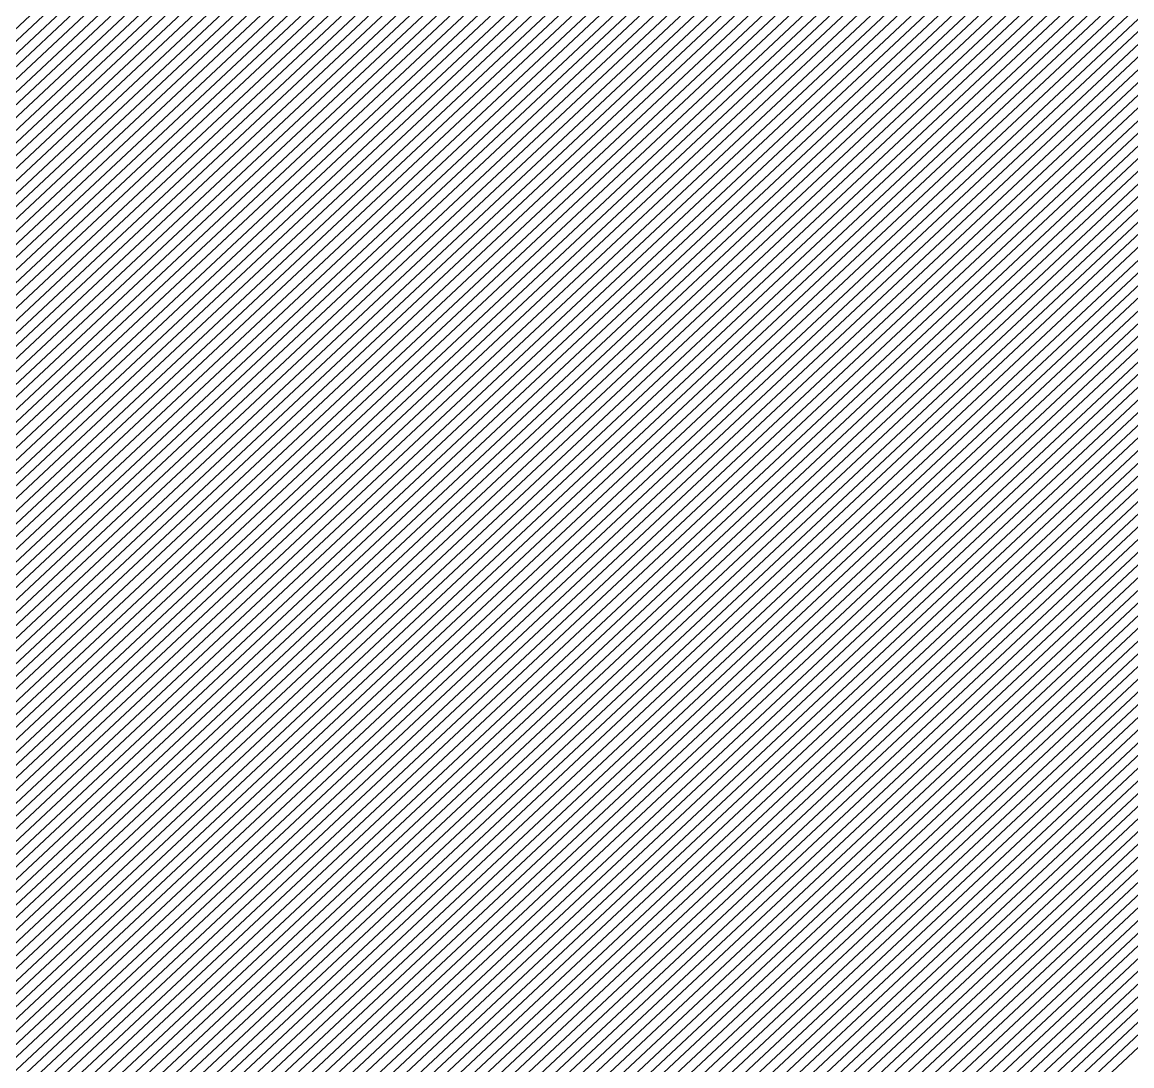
# Model space of a CAD drawing. Extents: x 7084 to 11035, y 13750 to 16729.
# Drawn here: x 7934.3 to 8017.6, y 16014.4 to 16092.7 of the extents above; entities that cross this region are included whole.
import ezdxf

# ---------------------------------------------------------------- set-up
doc = ezdxf.new("R2010")
doc.units = 0
doc.layers.add('Default', color=7, linetype='Continuous')

msp = doc.modelspace()

# ---------------------------------------------------------------- linework, layer by layer
at = {"layer": 'Default'}
for points in [[(7643.123, 15368.719), (7681.975, 15577.185), (7689.039, 15598.385), (7728.448, 15754.07), (7774.364, 16050.868), (7894.452, 16054.401), (7991.937, 16145.737), (8133.218, 16223.469), (8174.7, 16258.758), (8241.809, 16375.357), (8400.75, 16474.29), (8605.607, 16428.357)], [(8604.708, 16427.495), (8400.525, 16473.277), (8242.107, 16374.67), (8175.219, 16258.454), (8133.544, 16223.002), (7992.728, 16145.525), (7894.793, 16053.767), (7775.099, 16050.245), (7729.334, 15754.423), (7689.743, 15598.017), (7682.702, 15576.887), (7643.978, 15369.107)], [(7674.356, 14185.002), (7505.934, 14230.633), (7459.881, 14303.958), (7249.354, 14497.012), (7255.634, 14622.713), (7403.003, 14910.539), (7438.59, 14990.15), (7508.765, 15151.613), (7569.472, 15222.844), (7638.552, 15296.169), (7644.832, 15369.495), (7683.429, 15576.589), (7690.447, 15597.649), (7730.22, 15754.776), (7775.834, 16049.622), (7895.133, 16053.132), (7993.52, 16145.313), (8133.871, 16222.534), (8175.738, 16258.149), (8242.405, 16373.982), (8400.3, 16472.264), (8603.81, 16426.633)], [(7895.473, 16052.497), (7994.311, 16145.101), (8134.198, 16222.066), (8176.257, 16257.845), (8242.703, 16373.294), (8400.075, 16471.25), (8602.911, 16425.771)], [(8602.012, 16424.908), (8399.851, 16470.237), (8243.001, 16372.606), (8176.776, 16257.541), (8134.525, 16221.599), (7995.103, 16144.889), (7895.813, 16051.862), (7777.305, 16048.375), (7731.993, 15755.482), (7691.854, 15596.914), (7684.883, 15575.993), (7646.542, 15370.271)], [(8601.114, 16424.046), (8399.626, 16469.224), (8243.299, 16371.918), (8177.295, 16257.237), (8134.852, 16221.131), (7995.894, 16144.677), (7896.154, 16051.227), (7778.04, 16047.752), (7732.879, 15755.835), (7692.558, 15596.546), (7685.61, 15575.695), (7647.397, 15370.658), (7641.031, 15296.324), (7571, 15221.989), (7509.457, 15149.778), (7439.979, 14989.919), (7403.902, 14909.212), (7257.997, 14624.246), (7251.631, 14496.815), (7460.067, 14305.679), (7506.754, 14231.344), (7673.502, 14186.167)], [(7648.252, 15371.046), (7686.337, 15575.397), (7693.262, 15596.179), (7733.765, 15756.188), (7778.775, 16047.129), (7896.494, 16050.592), (7996.686, 16144.465), (8135.178, 16220.663), (8177.813, 16256.932), (8243.597, 16371.23), (8399.401, 16468.21), (8600.215, 16423.184)], [(7649.107, 15371.434), (7687.064, 15575.099), (7693.966, 15595.811), (7734.651, 15756.541), (7779.51, 16046.506), (7896.834, 16049.958), (7997.478, 16144.253), (8135.505, 16220.196), (8178.332, 16256.628), (8243.895, 16370.543), (8399.176, 16467.197), (8599.317, 16422.322)], [(8598.418, 16421.46), (8398.952, 16466.184), (8244.193, 16369.855), (8178.851, 16256.324), (8135.832, 16219.728), (7998.269, 16144.041), (7897.174, 16049.323), (7780.246, 16045.883), (7735.538, 15756.895), (7694.67, 15595.444), (7687.791, 15574.802), (7649.962, 15371.822)], [(7650.816, 15372.21), (7688.518, 15574.504), (7695.373, 15595.076), (7736.424, 15757.248), (7780.981, 16045.259), (7897.514, 16048.688), (7999.061, 16143.829), (8136.159, 16219.26), (8179.37, 16256.019), (8244.491, 16369.167), (8398.727, 16465.171), (8597.519, 16420.597)], [(8596.621, 16419.735), (8398.502, 16464.157), (8244.79, 16368.479), (8179.889, 16255.715), (8136.486, 16218.793), (7999.852, 16143.617), (7897.855, 16048.053), (7781.716, 16044.636), (7737.31, 15757.601)], [(7652.526, 15372.985), (7689.973, 15573.908), (7696.781, 15594.341), (7738.197, 15757.954), (7782.451, 16044.013), (7898.195, 16047.418), (8000.644, 16143.405), (8136.812, 16218.325), (8180.408, 16255.411), (8245.088, 16367.791), (8398.277, 16463.144), (8595.722, 16418.873)], [(7653.381, 15373.373), (7690.7, 15573.61), (7697.485, 15593.973), (7739.083, 15758.307), (7783.187, 16043.39), (7898.535, 16046.784), (8001.435, 16143.193), (8137.139, 16217.857), (8180.926, 16255.107), (8245.386, 16367.103), (8398.053, 16462.131), (8594.823, 16418.011)], [(8593.925, 16417.149), (8397.828, 16461.118), (8245.684, 16366.415), (8181.445, 16254.802), (8137.466, 16217.39), (8002.227, 16142.981), (7898.875, 16046.149)], [(8593.026, 16416.287), (8397.603, 16460.104), (8245.982, 16365.728), (8181.964, 16254.498), (8137.793, 16216.922), (8003.018, 16142.769), (7899.215, 16045.514), (7784.657, 16042.143), (7740.855, 15759.013), (7698.892, 15593.238), (7692.154, 15573.014), (7655.091, 15374.149)], [(7670.657, 14190.049), (7509.485, 14233.716), (7460.685, 14311.414), (7259.221, 14496.158), (7265.875, 14629.355), (7406.901, 14904.791), (7444.61, 14989.149), (7511.764, 15143.662), (7576.091, 15219.14), (7649.291, 15296.838), (7655.946, 15374.537), (7692.881, 15572.716), (7699.596, 15592.87), (7741.742, 15759.366), (7785.392, 16041.52), (7899.556, 16044.879), (8003.81, 16142.557), (8138.119, 16216.454), (8182.483, 16254.194), (8246.28, 16365.04), (8397.378, 16459.091), (8592.128, 16415.424)], [(8591.229, 16414.562), (8397.154, 16458.078), (8246.578, 16364.352), (8183.002, 16253.889), (8138.446, 16215.987), (8004.601, 16142.345), (7899.896, 16044.244), (7786.127, 16040.897), (7742.628, 15759.72), (7700.3, 15592.502), (7693.608, 15572.418), (7656.801, 15374.925)], [(7657.655, 15375.312), (7694.335, 15572.12), (7701.004, 15592.135), (7743.514, 15760.073), (7786.863, 16040.274), (7900.236, 16043.609), (8005.393, 16142.133), (8138.773, 16215.519), (8183.521, 16253.585), (8246.876, 16363.664), (8396.929, 16457.064), (8590.33, 16413.7)], [(8589.432, 16412.838), (8396.704, 16456.051), (8247.174, 16362.976), (8184.039, 16253.281), (8139.1, 16215.051), (8006.184, 16141.921), (7900.576, 16042.975), (7787.598, 16039.651), (7744.4, 15760.426), (7701.708, 15591.767), (7695.062, 15571.822), (7658.51, 15375.7)], [(7659.365, 15376.088), (7695.789, 15571.525), (7702.412, 15591.399), (7745.287, 15760.779), (7788.333, 16039.027), (7900.916, 16042.34), (8006.976, 16141.709), (8139.427, 16214.584), (8184.558, 16252.976), (8247.472, 16362.288), (8396.479, 16455.038), (8588.533, 16411.976)], [(7263.016, 14495.829), (7269.814, 14631.909), (7408.4, 14902.58), (7446.925, 14988.764), (7512.918, 15140.604), (7578.637, 15217.716), (7653.421, 15297.096), (7660.22, 15376.476), (7696.516, 15571.227), (7703.115, 15591.032), (7746.173, 15761.132), (7789.068, 16038.404), (7901.257, 16041.705), (8007.767, 16141.497), (8139.753, 16214.116), (8185.077, 16252.672), (8247.77, 16361.601), (8396.255, 16454.025), (8587.634, 16411.113)], [(7661.075, 15376.864), (7697.243, 15570.929), (7703.819, 15590.664), (7747.059, 15761.485), (7789.804, 16037.781), (7901.597, 16041.07), (8008.559, 16141.285), (8140.08, 16213.648), (8185.596, 16252.368), (8248.068, 16360.913), (8396.03, 16453.011), (8586.736, 16410.251)], [(7662.785, 15377.639), (7698.697, 15570.333), (7705.227, 15589.929), (7748.832, 15762.191), (7791.274, 16036.535), (7902.277, 16039.801), (8010.142, 16140.861), (8140.734, 16212.713), (8186.634, 16251.759), (8248.665, 16359.537), (8395.58, 16450.985), (8584.939, 16408.527)], [(7663.639, 15378.027), (7699.424, 15570.035), (7705.931, 15589.561), (7749.718, 15762.544), (7792.009, 16035.911), (7902.617, 16039.166), (8010.933, 16140.649), (8141.06, 16212.245), (8187.152, 16251.455), (8248.963, 16358.849), (8395.356, 16449.971), (8584.04, 16407.665)], [(7664.494, 15378.415), (7700.151, 15569.737), (7706.635, 15589.194), (7750.604, 15762.898), (7792.745, 16035.288), (7902.958, 16038.531), (8011.725, 16140.437), (8141.387, 16211.778), (8187.671, 16251.151), (8249.261, 16358.161), (8395.131, 16448.958), (8583.141, 16406.802)], [(7665.349, 15378.803), (7700.879, 15569.439), (7707.338, 15588.826), (7751.491, 15763.251), (7793.48, 16034.665), (7903.298, 16037.896), (8012.516, 16140.225), (8141.714, 16211.31), (8188.19, 16250.846), (8249.559, 16357.473), (8394.906, 16447.945), (8582.243, 16405.94)], [(8581.344, 16405.078), (8394.681, 16446.932), (8249.857, 16356.786), (8188.709, 16250.542), (8142.041, 16210.842), (8013.308, 16140.013), (7903.638, 16037.261), (7794.215, 16034.042), (7752.377, 15763.604), (7708.042, 15588.458), (7701.606, 15569.141), (7666.204, 15379.191)], [(8580.445, 16404.216), (8394.457, 16445.918), (8250.155, 16356.098), (8189.228, 16250.238), (8142.368, 16210.375), (8014.099, 16139.801), (7903.978, 16036.627), (7794.95, 16033.419), (7753.263, 15763.957), (7708.746, 15588.091), (7702.333, 15568.843), (7667.059, 15379.579)], [(8579.547, 16403.354), (8394.232, 16444.905), (8250.453, 16355.41), (8189.746, 16249.933), (8142.694, 16209.907), (8014.891, 16139.589), (7904.318, 16035.992), (7795.686, 16032.795), (7754.149, 15764.31), (7709.45, 15587.723), (7703.06, 15568.545), (7667.914, 15379.966)], [(7668.769, 15380.354), (7703.787, 15568.248), (7710.154, 15587.355), (7755.036, 15764.663), (7796.421, 16032.172), (7904.659, 16035.357), (8015.682, 16139.378), (8143.021, 16209.439), (8190.265, 16249.629), (8250.751, 16354.722), (8394.007, 16443.892), (8578.648, 16402.492)], [(7670.478, 15381.13), (7705.241, 15567.652), (7711.561, 15586.62), (7756.808, 15765.369), (7797.891, 16030.926), (7905.339, 16034.087), (8017.266, 16138.954), (8143.675, 16208.504), (8191.303, 16249.021), (8251.347, 16353.346), (8393.558, 16441.865), (8576.851, 16400.767)], [(8575.952, 16399.905), (8393.333, 16440.852), (8251.645, 16352.659), (8191.822, 16248.716), (8144.001, 16208.036), (8018.057, 16138.742), (7905.679, 16033.452), (7798.626, 16030.303), (7757.695, 15765.723), (7712.265, 15586.252), (7705.968, 15567.354), (7671.333, 15381.518)], [(7672.188, 15381.906), (7706.695, 15567.056), (7712.969, 15585.885), (7758.581, 15766.076), (7799.362, 16029.679), (7906.019, 16032.818), (8018.849, 16138.53), (8144.328, 16207.569), (8192.341, 16248.412), (8251.943, 16351.971), (8393.108, 16439.839), (8575.054, 16399.043)], [(7707.422, 15566.758), (7713.673, 15585.517), (7759.467, 15766.429), (7800.097, 16029.056), (7906.36, 16032.183), (8019.64, 16138.318), (8144.655, 16207.101), (8192.859, 16248.108), (8252.242, 16351.283), (8392.883, 16438.825), (8574.155, 16398.181)], [(8573.256, 16397.318), (8392.659, 16437.812), (8252.54, 16350.595), (8193.378, 16247.803), (8144.982, 16206.633), (8020.432, 16138.106), (7906.7, 16031.548), (7800.832, 16028.433), (7760.353, 15766.782), (7714.377, 15585.149), (7708.149, 15566.46), (7673.898, 15382.681)], [(8572.358, 16396.456), (8392.434, 16436.799), (8252.838, 16349.907), (8193.897, 16247.499), (8145.309, 16206.166), (8021.223, 16137.894), (7907.04, 16030.913), (7801.567, 16027.81), (7761.24, 15767.135), (7715.08, 15584.782), (7708.876, 15566.162), (7674.753, 15383.069)], [(8571.459, 16395.594), (8392.209, 16435.785), (8253.136, 16349.219), (8194.416, 16247.195), (8145.635, 16205.698), (8022.015, 16137.682), (7907.38, 16030.278), (7802.303, 16027.187), (7762.126, 15767.488), (7715.784, 15584.414), (7709.603, 15565.864), (7675.608, 15383.457)], [(8569.662, 16393.87), (8391.76, 16433.759), (8253.732, 16347.844), (8195.454, 16246.586), (8146.289, 16204.763), (8023.598, 16137.258), (7908.061, 16029.009), (7803.773, 16025.94), (7763.898, 15768.194), (7717.192, 15583.679), (7711.057, 15565.268)], [(8568.763, 16393.007), (8391.535, 16432.746), (8254.03, 16347.156), (8195.972, 16246.282), (8146.616, 16204.295), (8024.389, 16137.046), (7908.401, 16028.374), (7804.508, 16025.317)], [(7712.512, 15564.673), (7718.6, 15582.944), (7765.671, 15768.901), (7805.244, 16024.694), (7908.741, 16027.739), (8025.181, 16136.834), (8146.942, 16203.827), (8196.491, 16245.978), (8254.328, 16346.468), (8391.31, 16431.732), (8567.865, 16392.145)], [(7713.239, 15564.375), (7719.303, 15582.576), (7766.557, 15769.254), (7805.979, 16024.071), (7909.081, 16027.104), (8025.972, 16136.622), (8147.269, 16203.36), (8197.01, 16245.673), (8254.626, 16345.78), (8391.085, 16430.719), (8566.966, 16391.283)], [(7288.722, 14644.171), (7415.596, 14891.968), (7458.039, 14986.917), (7518.455, 15125.925), (7590.858, 15210.879), (7673.247, 15298.331), (7680.737, 15385.784), (7713.966, 15564.077), (7720.007, 15582.208), (7767.444, 15769.607), (7806.714, 16023.448), (7909.421, 16026.469), (8026.764, 16136.41), (8147.596, 16202.892), (8197.529, 16245.369), (8254.924, 16345.092), (8390.861, 16429.706), (8566.067, 16390.421)], [(7714.693, 15563.779), (7720.711, 15581.841), (7768.33, 15769.96), (7807.449, 16022.824), (7909.762, 16025.835), (8027.555, 16136.198), (8147.923, 16202.424), (8198.048, 16245.065), (8255.222, 16344.404), (8390.636, 16428.692), (8565.169, 16389.559)], [(7282.75, 14494.121), (7290.297, 14645.193), (7416.195, 14891.084), (7458.965, 14986.763), (7518.916, 15124.701), (7591.876, 15210.309), (7674.899, 15298.434), (7682.446, 15386.56), (7715.42, 15563.481), (7721.415, 15581.473), (7769.216, 15770.313), (7808.184, 16022.201), (7910.102, 16025.2), (8028.347, 16135.986), (8148.25, 16201.957), (8198.567, 16244.76), (8255.52, 16343.717), (8390.411, 16427.679), (8564.27, 16388.697)], [(8563.372, 16387.834), (8390.186, 16426.666), (8255.818, 16343.029), (8199.085, 16244.456), (8148.576, 16201.489), (8029.138, 16135.774), (7910.442, 16024.565), (7808.92, 16021.578), (7770.102, 15770.666)], [(7716.874, 15562.885), (7722.823, 15580.738), (7770.989, 15771.019), (7809.655, 16020.955), (7910.782, 16023.93), (8029.93, 16135.562), (8148.903, 16201.021), (8199.604, 16244.152), (8256.117, 16342.341), (8389.962, 16425.653), (8562.473, 16386.972)], [(8561.574, 16386.11), (8389.737, 16424.639), (8256.415, 16341.653), (8200.123, 16243.848), (8149.23, 16200.554), (8030.721, 16135.35), (7911.122, 16023.295), (7810.39, 16020.332), (7771.875, 15771.372), (7723.526, 15580.37), (7717.601, 15562.587)], [(7718.328, 15562.289), (7724.23, 15580.002), (7772.761, 15771.726), (7811.125, 16019.708), (7911.463, 16022.661), (8031.513, 16135.138), (8149.557, 16200.086), (8200.642, 16243.543), (8256.713, 16340.965), (8389.512, 16423.626), (8560.676, 16385.248)], [(8559.777, 16384.386), (8389.287, 16422.613), (8257.011, 16340.277), (8201.161, 16243.239), (8149.884, 16199.618), (8032.304, 16134.926), (7911.803, 16022.026), (7811.861, 16019.085), (7773.647, 15772.079), (7724.934, 15579.635), (7719.055, 15561.991), (7686.721, 15388.499), (7679.029, 15298.692), (7594.422, 15208.884)], [(8558.878, 16383.523), (8389.063, 16421.599), (8257.309, 16339.589), (8201.68, 16242.935), (8150.21, 16199.151), (8033.096, 16134.714), (7912.143, 16021.391), (7812.596, 16018.462), (7774.534, 15772.432), (7725.638, 15579.267), (7719.782, 15561.694), (7687.576, 15388.887), (7679.855, 15298.743), (7594.931, 15208.599), (7520.3, 15121.032), (7461.743, 14986.301), (7417.994, 14888.431), (7295.024, 14648.258), (7287.304, 14493.726), (7462.975, 14332.635)], [(7680.681, 15298.795), (7688.431, 15389.274), (7720.509, 15561.396), (7726.342, 15578.899), (7775.42, 15772.785), (7813.331, 16017.839), (7912.483, 16020.756), (8033.887, 16134.502), (8150.537, 16198.683), (8202.198, 16242.63), (8257.607, 16338.902), (8388.838, 16420.586), (8557.98, 16382.661)], [(8556.183, 16380.937), (8388.388, 16418.56), (8258.203, 16337.526), (8203.236, 16242.022), (8151.191, 16197.748), (8035.47, 16134.078), (7913.164, 16019.486), (7814.802, 16016.592), (7777.192, 15773.491), (7727.749, 15578.164), (7721.963, 15560.8), (7690.14, 15390.05), (7682.333, 15298.897), (7596.458, 15207.745), (7520.993, 15119.197), (7463.133, 14986.07), (7418.894, 14887.104), (7297.388, 14649.791), (7289.581, 14493.529), (7463.161, 14334.356), (7520.411, 14243.203), (7659.275, 14205.58), (7932.514, 14408.72)], [(7722.69, 15560.502), (7728.453, 15577.796), (7778.079, 15773.844), (7815.537, 16015.969), (7913.504, 16018.852), (8036.262, 16133.866), (8151.517, 16197.28), (8203.755, 16241.718), (8258.501, 16336.838), (8388.164, 16417.546), (8555.284, 16380.075)], [(8554.385, 16379.212), (8387.939, 16416.533), (8258.799, 16336.15), (8204.274, 16241.413), (8151.844, 16196.812), (8037.054, 16133.654), (7913.844, 16018.217), (7816.272, 16015.346), (7778.965, 15774.197), (7729.157, 15577.429), (7723.417, 15560.204)], [(7724.145, 15559.906), (7729.861, 15577.061), (7779.851, 15774.55), (7817.007, 16014.723), (7914.184, 16017.582), (8037.845, 16133.442), (8152.171, 16196.345), (8204.793, 16241.109), (8259.097, 16335.462), (8387.714, 16415.52), (8553.487, 16378.35)], [(7420.093, 14885.335), (7464.985, 14985.762), (7521.915, 15116.75), (7598.495, 15206.605), (7685.638, 15299.103), (7693.56, 15391.601), (7724.872, 15559.608), (7730.565, 15576.694), (7780.738, 15774.904), (7817.742, 16014.1), (7914.525, 16016.947), (8038.637, 16133.23), (8152.498, 16195.877), (8205.311, 16240.805), (8259.395, 16334.775), (8387.489, 16414.507), (8552.588, 16377.488)], [(7725.599, 15559.31), (7731.268, 15576.326), (7781.624, 15775.257), (7818.478, 16013.476), (7914.865, 16016.312), (8039.428, 16133.018), (8152.825, 16195.409), (8205.83, 16240.5), (8259.694, 16334.087), (8387.265, 16413.493), (8551.689, 16376.626)], [(7726.326, 15559.012), (7731.972, 15575.958), (7782.51, 15775.61), (7819.213, 16012.853), (7915.205, 16015.678), (8040.22, 16132.806), (8153.151, 16194.942), (8206.349, 16240.196), (8259.992, 16333.399), (8387.04, 16412.48), (8550.791, 16375.764)], [(8549.892, 16374.902), (8386.815, 16411.467), (8260.29, 16332.711), (8206.868, 16239.892), (8153.478, 16194.474), (8041.011, 16132.595), (7915.545, 16015.043), (7819.948, 16012.23), (7783.396, 15775.963), (7732.676, 15575.591), (7727.053, 15558.714)], [(7727.78, 15558.417), (7733.38, 15575.223), (7784.283, 15776.316), (7820.683, 16011.607), (7915.885, 16014.408), (8041.803, 16132.383), (8153.805, 16194.006), (8207.387, 16239.587), (8260.588, 16332.023), (8386.59, 16410.453), (8548.994, 16374.039)], [(7728.507, 15558.119), (7734.084, 15574.855), (7785.169, 15776.669), (7821.419, 16010.984), (7916.226, 16013.773), (8042.594, 16132.171), (8154.132, 16193.539), (8207.906, 16239.283), (8260.886, 16331.335), (8386.366, 16409.44), (8548.095, 16373.177)], [(7729.234, 15557.821), (7734.788, 15574.488), (7786.055, 15777.022), (7822.154, 16010.36), (7916.566, 16013.138), (8043.386, 16131.959), (8154.458, 16193.071), (8208.424, 16238.979), (8261.184, 16330.647), (8386.141, 16408.427), (8547.196, 16372.315)], [(7729.961, 15557.523), (7735.491, 15574.12), (7786.941, 15777.375), (7822.889, 16009.737), (7916.906, 16012.503), (8044.177, 16131.747), (8154.785, 16192.603), (8208.943, 16238.675), (8261.482, 16329.96), (8385.916, 16407.414), (8546.298, 16371.453)], [(8545.399, 16370.591), (8385.691, 16406.4), (8261.78, 16329.272), (8209.462, 16238.37), (8155.112, 16192.136), (8044.969, 16131.535), (7917.246, 16011.869), (7823.624, 16009.114), (7787.828, 15777.728), (7736.195, 15573.752), (7730.688, 15557.225)], [(8544.5, 16369.728), (8385.467, 16405.387), (8262.078, 16328.584), (8209.981, 16238.066), (8155.439, 16191.668), (8045.76, 16131.323), (7917.586, 16011.234)], [(7300.207, 14492.609), (7308.417, 14656.943), (7423.092, 14880.914), (7469.616, 14984.992), (7524.222, 15110.634), (7603.587, 15203.757), (7693.898, 15299.618), (7702.108, 15395.48), (7732.142, 15556.629), (7737.603, 15573.017), (7789.6, 15778.435), (7825.095, 16007.868), (7917.927, 16010.599), (8046.552, 16131.111), (8155.766, 16191.2), (8210.5, 16237.762), (8262.376, 16327.896), (8385.242, 16404.374), (8543.602, 16368.866)], [(7423.391, 14880.472), (7470.079, 14984.915), (7524.453, 15110.022), (7604.096, 15203.472), (7694.724, 15299.67), (7702.963, 15395.868), (7732.869, 15556.331), (7738.307, 15572.649), (7790.487, 15778.788), (7825.83, 16007.245), (7918.267, 16009.964), (8047.343, 16130.899), (8156.092, 16190.733), (8211.019, 16237.457), (8262.674, 16327.208), (8385.017, 16403.36), (8542.703, 16368.004)], [(8541.805, 16367.142), (8384.792, 16402.347), (8262.972, 16326.52), (8211.537, 16237.153), (8156.419, 16190.265), (8048.135, 16130.687), (7918.607, 16009.329), (7826.565, 16006.621), (7791.373, 15779.141), (7739.011, 15572.282), (7733.596, 15556.033), (7703.818, 15396.255), (7695.55, 15299.721), (7604.605, 15203.187)], [(7471.005, 14984.761), (7524.915, 15108.799), (7605.114, 15202.902), (7696.376, 15299.773), (7704.673, 15396.643), (7734.323, 15555.735), (7739.714, 15571.914), (7792.259, 15779.494), (7827.301, 16005.998), (7918.947, 16008.695), (8048.926, 16130.475), (8156.746, 16189.797), (8212.056, 16236.849), (8263.27, 16325.833), (8384.568, 16401.334), (8540.906, 16366.28)], [(8540.007, 16365.417), (8384.343, 16400.321), (8263.569, 16325.145), (8212.575, 16236.544), (8157.073, 16189.33), (8049.718, 16130.263), (7919.287, 16008.06), (7828.036, 16005.375), (7793.145, 15779.847), (7740.418, 15571.546), (7735.05, 15555.437)], [(8539.109, 16364.555), (8384.118, 16399.307), (8263.867, 16324.457), (8213.094, 16236.24), (8157.399, 16188.862), (8050.509, 16130.051), (7919.628, 16007.425), (7828.771, 16004.752), (7794.032, 15780.2), (7741.122, 15571.179), (7735.778, 15555.139)], [(7424.891, 14878.261), (7472.394, 14984.53), (7525.607, 15106.964), (7606.642, 15202.047), (7698.855, 15299.927), (7707.238, 15397.807), (7736.505, 15554.842), (7741.826, 15570.811), (7794.918, 15780.553), (7829.506, 16004.129), (7919.968, 16006.79), (8051.301, 16129.839), (8157.726, 16188.394), (8213.613, 16235.936), (8264.165, 16323.769), (8383.893, 16398.294), (8538.21, 16363.693)], [(7737.232, 15554.544), (7742.53, 15570.444), (7795.804, 15780.907), (7830.241, 16003.505), (7920.308, 16006.155), (8052.092, 16129.627), (8158.053, 16187.927), (8214.132, 16235.632), (8264.463, 16323.081), (8383.669, 16397.281), (8537.311, 16362.831)], [(8535.514, 16361.107), (8383.219, 16395.254), (8265.059, 16321.705), (8215.169, 16235.023), (8158.707, 16186.991), (8053.675, 16129.203), (7920.988, 16004.886), (7831.712, 16002.259), (7797.577, 15781.613), (7743.937, 15569.708), (7738.686, 15553.948), (7709.802, 15398.97), (7701.333, 15300.081), (7608.17, 15201.193), (7526.299, 15105.129), (7473.783, 14984.299), (7425.79, 14876.934), (7315.507, 14661.541), (7307.038, 14492.018), (7464.585, 14347.547), (7526.694, 14248.658), (7652.731, 14214.511), (7949.159, 14434.891)], [(8534.616, 16360.244), (8382.994, 16394.241), (8265.357, 16321.018), (8215.688, 16234.719), (8159.033, 16186.524), (8054.467, 16128.991), (7921.329, 16004.251), (7832.447, 16001.636), (7798.463, 15781.966), (7744.641, 15569.341), (7739.413, 15553.65), (7710.657, 15399.358), (7702.159, 15300.133), (7608.679, 15200.908), (7526.53, 15104.518), (7474.246, 14984.222), (7426.09, 14876.492), (7316.295, 14662.052), (7307.797, 14491.952), (7464.647, 14348.121)], [(7740.14, 15553.352), (7745.345, 15568.973), (7799.349, 15782.319), (7833.182, 16001.013), (7921.669, 16003.616), (8055.258, 16128.779), (8159.36, 16186.056), (8216.207, 16234.414), (8265.655, 16320.33), (8382.769, 16393.228), (8533.717, 16359.382)], [(7740.867, 15553.054), (7746.049, 15568.605), (7800.236, 15782.672), (7833.918, 16000.389), (7922.009, 16002.981), (8056.05, 16128.567), (8159.687, 16185.588), (8216.726, 16234.11), (8265.953, 16319.642), (8382.545, 16392.214), (8532.818, 16358.52)], [(8531.92, 16357.658), (8382.32, 16391.201), (8266.251, 16318.954), (8217.244, 16233.806), (8160.014, 16185.121), (8056.842, 16128.355), (7922.349, 16002.346), (7834.653, 15999.766), (7801.122, 15783.025), (7746.753, 15568.238), (7741.594, 15552.756)], [(7742.321, 15552.458), (7747.456, 15567.87), (7802.008, 15783.378), (7835.388, 15999.143), (7922.689, 16001.712), (8057.633, 16128.143), (8160.34, 16184.653), (8217.763, 16233.502), (8266.549, 16318.266), (8382.095, 16390.188), (8531.021, 16356.796)], [(7743.048, 15552.16), (7748.16, 15567.502), (7802.894, 15783.731), (7836.123, 15998.52), (7923.03, 16001.077), (8058.425, 16127.931), (8160.667, 16184.185), (8218.282, 16233.197), (8266.847, 16317.578), (8381.87, 16389.174), (8530.122, 16355.933)], [(8529.224, 16355.071), (8381.646, 16388.161), (8267.145, 16316.891), (8218.801, 16232.893), (8160.994, 16183.718), (8059.216, 16127.719), (7923.37, 16000.442)], [(8528.325, 16354.209), (8381.421, 16387.148), (8267.444, 16316.203), (8219.32, 16232.589), (8161.321, 16183.25), (8060.008, 16127.507), (7923.71, 15999.807)], [(8527.427, 16353.347), (8381.196, 16386.135), (8267.742, 16315.515), (8219.839, 16232.284), (8161.648, 16182.782), (8060.799, 16127.295), (7924.05, 15999.172), (7838.329, 15996.65), (7805.553, 15784.791), (7750.272, 15566.399), (7745.229, 15551.267)], [(7745.956, 15550.969), (7750.976, 15566.032), (7806.439, 15785.144), (7839.064, 15996.027), (7924.39, 15998.538), (8061.591, 16127.083), (8161.974, 16182.315), (8220.357, 16231.98), (8268.04, 16314.827), (8380.971, 16385.121), (8526.528, 16352.485)], [(8525.629, 16351.622), (8380.747, 16384.108), (8268.338, 16314.139), (8220.876, 16231.676), (8162.301, 16181.847), (8062.382, 16126.871), (7924.731, 15997.903), (7839.799, 15995.404), (7807.326, 15785.497), (7751.679, 15565.664)], [(7752.383, 15565.297), (7808.212, 15785.85), (7840.535, 15994.781), (7925.071, 15997.268), (8063.174, 16126.659), (8162.628, 16181.379), (8221.395, 16231.371), (8268.636, 16313.451), (8380.522, 16383.095), (8524.731, 16350.76)], [(8523.832, 16349.898), (8380.297, 16382.081), (8268.934, 16312.763), (8221.914, 16231.067), (8162.955, 16180.912), (8063.965, 16126.447), (7925.411, 15996.633)], [(7753.791, 15564.561), (7809.985, 15786.556), (7842.005, 15993.534), (7925.751, 15995.998), (8064.757, 16126.235), (8163.282, 16180.444), (8222.433, 16230.763), (8269.232, 16312.076), (8380.072, 16381.068), (8522.933, 16349.036)], [(8522.035, 16348.174), (8379.848, 16380.055), (8269.53, 16311.388), (8222.952, 16230.459), (8163.608, 16179.976), (8065.548, 16126.024), (7926.091, 15995.363), (7842.74, 15992.911), (7810.871, 15786.91), (7754.495, 15564.194)], [(8521.136, 16347.312), (8379.623, 16379.042), (8269.828, 16310.7), (8223.47, 16230.154), (8163.935, 16179.509), (8066.34, 16125.812), (7926.432, 15994.729), (7843.476, 15992.288)], [(7755.902, 15563.458), (7812.643, 15787.616), (7844.211, 15991.665), (7926.772, 15994.094), (8067.131, 16125.6), (8164.262, 16179.041), (8223.989, 16229.85), (8270.126, 16310.012), (8379.398, 16378.028), (8520.238, 16346.449)], [(8519.339, 16345.587), (8379.173, 16377.015), (8270.424, 16309.324), (8224.508, 16229.546), (8164.589, 16178.573), (8067.923, 16125.388), (7927.112, 15993.459), (7844.946, 15991.041)], [(8241.511, 16376.045), (8174.182, 16259.062), (8132.891, 16223.937), (7991.145, 16145.949), (7894.112, 16055.036), (7773.629, 16051.491), (7727.561, 15753.717), (7688.335, 15598.752), (7681.248, 15577.483), (7642.268, 15368.331)], [(8518.44, 16344.725), (8378.949, 16376.002), (8270.722, 16308.636), (8225.027, 16229.241), (8164.915, 16178.106), (8068.714, 16125.176), (7927.452, 15992.824), (7845.681, 15990.418), (7814.416, 15788.322), (7757.31, 15562.723), (7752.5, 15548.288)], [(7483.508, 14982.683), (7531.144, 15092.285), (7618.862, 15195.21), (7718.68, 15301.162), (7727.754, 15407.115), (7753.954, 15547.692), (7758.718, 15561.988), (7816.188, 15789.028), (7847.152, 15989.172), (7928.133, 15991.555), (8070.297, 16124.752), (8165.569, 16177.17), (8226.065, 16228.633), (8271.319, 16307.261), (8378.499, 16373.975), (8516.643, 16343.001)], [(7759.421, 15561.62), (7817.075, 15789.381), (7847.887, 15988.549), (7928.473, 15990.92), (8071.089, 16124.54), (8165.896, 16176.703), (8226.583, 16228.328), (8271.617, 16306.573), (8378.274, 16372.962), (8515.744, 16342.138)], [(7760.125, 15561.252), (7817.961, 15789.734), (7848.622, 15987.926), (7928.813, 15990.285), (8071.88, 16124.328), (8166.223, 16176.235), (8227.102, 16228.024), (8271.915, 16305.885), (8378.05, 16371.949), (8514.846, 16341.276)], [(7760.829, 15560.885), (7818.847, 15790.088), (7849.357, 15987.302), (7929.153, 15989.65), (8072.672, 16124.116), (8166.549, 16175.767), (8227.621, 16227.72), (8272.213, 16305.197), (8377.825, 16370.935), (8513.947, 16340.414)], [(7466.132, 14361.886), (7326.013, 14490.375), (7335.203, 14674.314), (7433.286, 14865.88), (7485.36, 14982.375), (7532.066, 15089.839), (7620.899, 15194.071), (7721.984, 15301.368), (7731.174, 15408.666), (7756.862, 15546.5), (7761.533, 15560.517), (7819.734, 15790.441), (7850.093, 15986.679), (7929.493, 15989.015), (8073.463, 16123.904), (8166.876, 16175.3), (8228.14, 16227.416), (8272.511, 16304.509), (8377.6, 16369.922), (8513.049, 16339.552)], [(8512.15, 16338.69), (8377.375, 16368.909), (8272.809, 16303.821), (8228.659, 16227.111), (8167.203, 16174.832), (8074.255, 16123.692), (7929.834, 15988.38), (7850.828, 15986.056), (7820.62, 15790.794), (7762.237, 15560.149)], [(8511.251, 16337.827), (8377.151, 16367.895), (8273.107, 16303.134), (8229.178, 16226.807), (8167.53, 16174.364), (8075.046, 16123.48), (7930.174, 15987.746), (7851.563, 15985.433), (7821.506, 15791.147), (7762.941, 15559.782)], [(7486.749, 14982.144), (7532.759, 15088.004), (7622.427, 15193.216), (7724.462, 15301.523), (7733.738, 15409.829), (7759.044, 15545.606), (7763.644, 15559.414), (7822.392, 15791.5), (7852.298, 15984.81), (7930.514, 15987.111), (8075.838, 16123.268), (8167.856, 16173.897), (8229.696, 16226.503), (8273.405, 16302.446), (8376.926, 16366.882), (8510.353, 16336.965)], [(8509.454, 16336.103), (8376.701, 16365.869), (8273.703, 16301.758), (8230.215, 16226.198), (8168.183, 16173.429), (8076.63, 16123.056), (7930.854, 15986.476), (7853.034, 15984.186), (7823.279, 15791.853), (7764.348, 15559.047), (7759.771, 15545.308), (7734.593, 15410.217), (7725.288, 15301.574), (7622.936, 15192.931)], [(7760.498, 15545.011), (7765.052, 15558.679), (7824.165, 15792.206), (7853.769, 15983.563), (7931.194, 15985.841), (8077.421, 16122.844), (8168.51, 16172.961), (8230.734, 16225.894), (8274.001, 16301.07), (8376.476, 16364.856), (8508.555, 16335.241)], [(7488.139, 14981.913), (7533.451, 15086.169), (7623.954, 15192.361), (7726.941, 15301.677), (7736.303, 15410.993), (7761.225, 15544.713), (7765.756, 15558.311), (7825.051, 15792.559), (7854.504, 15982.94), (7931.535, 15985.206), (8078.213, 16122.632), (8168.837, 16172.494), (8231.253, 16225.59), (8274.299, 16300.382), (8376.252, 16363.842), (8507.657, 16334.379)], [(8506.758, 16333.517), (8376.027, 16362.829), (8274.597, 16299.694), (8231.772, 16225.286), (8169.164, 16172.026), (8079.004, 16122.42), (7931.875, 15984.572), (7855.239, 15982.317), (7825.937, 15792.913), (7766.46, 15557.944)], [(8505.859, 16332.654), (8375.802, 16361.816), (8274.896, 16299.007), (8232.291, 16224.981), (8169.49, 16171.558), (8079.796, 16122.208), (7932.215, 15983.937), (7855.975, 15981.694), (7826.824, 15793.266), (7767.164, 15557.576)], [(8504.961, 16331.792), (8375.577, 16360.803), (8275.194, 16298.319), (8232.809, 16224.677), (8169.817, 16171.091), (8080.587, 16121.996), (7932.555, 15983.302), (7856.71, 15981.07), (7827.71, 15793.619), (7767.867, 15557.208)], [(8504.062, 16330.93), (8375.353, 16359.789), (8275.492, 16297.631), (8233.328, 16224.373), (8170.144, 16170.623), (8081.379, 16121.784), (7932.896, 15982.667), (7857.445, 15980.447), (7828.596, 15793.972), (7768.571, 15556.841)], [(8503.164, 16330.068), (8375.128, 16358.776), (8275.79, 16296.943), (8233.847, 16224.068), (8170.471, 16170.155), (8082.17, 16121.572), (7933.236, 15982.032), (7858.18, 15979.824), (7829.483, 15794.325), (7769.275, 15556.473)], [(8501.366, 16328.343), (8374.678, 16356.749), (8276.386, 16295.567), (8234.885, 16223.46), (8171.124, 16169.22), (8083.753, 16121.148), (7933.916, 15980.763), (7859.651, 15978.578), (7831.255, 15795.031), (7770.683, 15555.738)], [(7771.387, 15555.37), (7832.141, 15795.384), (7860.386, 15977.954), (7934.256, 15980.128), (8084.545, 16120.936), (8171.451, 16168.752), (8235.404, 16223.155), (8276.684, 16294.879), (8374.454, 16355.736), (8500.468, 16327.481)], [(7772.09, 15555.002), (7833.028, 15795.737), (7861.121, 15977.331), (7934.597, 15979.493), (8085.336, 16120.724), (8171.778, 16168.285), (8235.922, 16222.851), (8276.982, 16294.192), (8374.229, 16354.723), (8499.569, 16326.619)], [(8498.67, 16325.757), (8374.004, 16353.71), (8277.28, 16293.504), (8236.441, 16222.547), (8172.105, 16167.817), (8086.128, 16120.512), (7934.937, 15978.858), (7861.856, 15976.708), (7833.914, 15796.091), (7772.794, 15554.635)], [(8497.772, 16324.895), (8373.779, 16352.696), (8277.578, 16292.816), (8236.96, 16222.243), (8172.431, 16167.349), (8086.919, 16120.3), (7935.277, 15978.223), (7862.592, 15976.085), (7834.8, 15796.444), (7773.498, 15554.267)], [(7935.617, 15977.589), (8087.711, 16120.088), (8172.758, 16166.882), (8237.479, 16221.938), (8277.876, 16292.128), (8373.555, 16351.683), (8496.873, 16324.032)], [(7774.906, 15553.532), (7836.573, 15797.15), (7864.062, 15974.838), (7935.957, 15976.954), (8088.502, 16119.876), (8173.085, 16166.414), (8237.998, 16221.634), (8278.174, 16291.44), (8373.33, 16350.67), (8495.975, 16323.17)], [(8495.076, 16322.308), (8373.105, 16349.656), (8278.472, 16290.752), (8238.517, 16221.33), (8173.412, 16165.946), (8089.294, 16119.664), (7936.298, 15976.319), (7864.797, 15974.215), (7837.459, 15797.503), (7775.609, 15553.164), (7771.404, 15540.542), (7748.271, 15416.423), (7738.505, 15302.398), (7631.083, 15188.373), (7536.681, 15077.606), (7494.622, 14980.835), (7439.283, 14857.037), (7350.959, 14684.532), (7341.193, 14489.061), (7467.37, 14373.356), (7538.985, 14259.332), (7639.927, 14231.983), (7981.727, 14486.096)], [(7776.313, 15552.797), (7838.345, 15797.856), (7865.533, 15973.592), (7936.638, 15975.684), (8090.085, 16119.452), (8173.738, 16165.479), (8239.035, 16221.025), (8278.771, 16290.065), (8372.88, 16348.643), (8494.177, 16321.446)], [(8493.279, 16320.584), (8372.656, 16347.63), (8279.069, 16289.377), (8239.554, 16220.721), (8174.065, 16165.011), (8090.877, 16119.241), (7936.978, 15975.049), (7866.268, 15972.969)], [(7777.721, 15552.061), (7840.118, 15798.562), (7867.003, 15972.346), (7937.318, 15974.415), (8091.668, 16119.029), (8174.392, 16164.543), (8240.073, 16220.417), (8279.367, 16288.689), (8372.431, 16346.617), (8492.38, 16319.722)], [(7496.474, 14980.527), (7537.603, 15075.159), (7633.119, 15187.233), (7741.81, 15302.604), (7751.691, 15417.974), (7774.312, 15539.35), (7778.425, 15551.694), (7841.004, 15798.916), (7867.738, 15971.722), (7937.658, 15973.78), (8092.46, 16118.817), (8174.719, 16164.076), (8240.592, 16220.113), (8279.665, 16288.001), (8372.206, 16345.603), (8491.481, 16318.859)], [(8490.583, 16317.997), (8371.981, 16344.59), (8279.963, 16287.313), (8241.111, 16219.808), (8175.046, 16163.608), (8093.251, 16118.605), (7937.999, 15973.145), (7868.474, 15971.099), (7841.89, 15799.269), (7779.129, 15551.326), (7775.039, 15539.052), (7752.545, 15418.362), (7742.636, 15302.655)], [(7779.832, 15550.958), (7842.777, 15799.622), (7869.209, 15970.476), (7938.339, 15972.51), (8094.043, 16118.393), (8175.372, 16163.14), (8241.63, 16219.504), (8280.261, 16286.625), (8371.757, 16343.577), (8489.684, 16317.135)], [(8488.786, 16316.273), (8371.532, 16342.563), (8280.559, 16285.937), (8242.148, 16219.2), (8175.699, 16162.673), (8094.834, 16118.181), (7938.679, 15971.875), (7869.944, 15969.853), (7843.663, 15799.975)], [(8487.887, 16315.411), (8371.307, 16341.55), (8280.857, 16285.25), (8242.667, 16218.895), (8176.026, 16162.205), (8095.626, 16117.969), (7939.019, 15971.24)], [(8486.988, 16314.548), (8371.082, 16340.537), (8281.155, 16284.562), (8243.186, 16218.591), (8176.353, 16161.737), (8096.418, 16117.757), (7939.359, 15970.606), (7871.414, 15968.607), (7845.435, 15800.681), (7781.944, 15549.855)], [(8486.09, 16313.686), (8370.858, 16339.524), (8281.453, 16283.874), (8243.705, 16218.287), (8176.68, 16161.27), (8097.209, 16117.545), (7939.7, 15969.971), (7872.15, 15967.983), (7846.322, 15801.034), (7782.648, 15549.488)], [(8415.531, 14233.016), (8114.781, 14352.375), (7931.79, 14407.583), (7659.56, 14205.192), (7520.138, 14242.966), (7463.099, 14333.782), (7288.822, 14493.595), (7296.6, 14649.28), (7418.594, 14887.546), (7462.669, 14986.147), (7520.762, 15119.808), (7595.949, 15208.03), (7681.507, 15298.846), (7689.285, 15389.662), (7721.236, 15561.098), (7727.046, 15578.532), (7776.306, 15773.138), (7814.066, 16017.216), (7912.823, 16020.121), (8034.679, 16134.29), (8150.864, 16198.215), (8202.717, 16242.326), (8257.905, 16338.214)], [(7499.715, 14979.988), (7539.218, 15070.878), (7636.683, 15185.239), (7747.592, 15302.964), (7757.675, 15420.689), (7779.401, 15537.265), (7783.352, 15549.12), (7847.208, 15801.387), (7872.885, 15967.36), (7940.04, 15969.336), (8098.001, 16117.333), (8177.006, 16160.802), (8244.224, 16217.982), (8281.751, 16283.186), (8370.633, 16338.51), (8485.191, 16312.824)], [(8484.292, 16311.962), (8370.408, 16337.497), (8282.049, 16282.498), (8244.742, 16217.678), (8177.333, 16160.334), (8098.792, 16117.121), (7940.38, 15968.701), (7873.62, 15966.737), (7848.094, 15801.74), (7784.055, 15548.752)], [(7784.759, 15548.385), (7848.981, 15802.094), (7874.355, 15966.114), (7940.72, 15968.066), (8099.584, 16116.909), (8177.66, 16159.867), (8245.261, 16217.374), (8282.348, 16281.81), (8370.183, 16336.484), (8483.394, 16311.1)], [(8482.495, 16310.237), (8369.959, 16335.47), (8282.646, 16281.123), (8245.78, 16217.07), (8177.987, 16159.399), (8100.375, 16116.697), (7941.06, 15967.432), (7875.091, 15965.491), (7849.867, 15802.447), (7785.463, 15548.017)], [(7786.167, 15547.649), (7850.753, 15802.8), (7875.826, 15964.867), (7941.401, 15966.797), (8101.167, 16116.485), (8178.313, 16158.931), (8246.299, 16216.765), (8282.944, 16280.435), (8369.734, 16334.457), (8481.597, 16309.375)], [(7783.037, 15535.775), (7786.871, 15547.282), (7851.639, 15803.153), (7876.561, 15964.244), (7941.741, 15966.162), (8101.958, 16116.273), (8178.64, 16158.464), (8246.818, 16216.461), (8283.242, 16279.747), (8369.509, 16333.444), (8480.698, 16308.513)], [(8479.799, 16307.651), (8369.284, 16332.431), (8283.54, 16279.059), (8247.337, 16216.157), (8178.967, 16157.996), (8102.75, 16116.061), (7942.081, 15965.527), (7877.296, 15963.621), (7852.526, 15803.506), (7787.575, 15546.914)], [(7784.491, 15535.179), (7788.278, 15546.547), (7853.412, 15803.859), (7878.032, 15962.998), (7942.421, 15964.892), (8103.541, 16115.849), (8179.294, 16157.528), (8247.855, 16215.852), (8283.838, 16278.371), (8369.06, 16331.417), (8478.901, 16306.789)], [(7788.982, 15546.179), (7854.298, 15804.212), (7878.767, 15962.375), (7942.761, 15964.257), (8104.333, 16115.637), (8179.621, 16157.061), (8248.374, 16215.548), (8284.136, 16277.683), (8368.835, 16330.404), (8478.002, 16305.927)], [(7790.39, 15545.444), (7856.071, 15804.918), (7880.237, 15961.128), (7943.442, 15962.988), (8105.916, 16115.213), (8180.274, 16156.125), (8249.412, 16214.939), (8284.732, 16276.308), (8368.385, 16328.377), (8476.205, 16304.202)], [(7791.094, 15545.076), (7856.957, 15805.272), (7880.972, 15960.505), (7943.782, 15962.353), (8106.707, 16115.001), (8180.601, 16155.658), (8249.931, 16214.635), (8285.03, 16275.62), (8368.161, 16327.364), (8475.306, 16303.34)], [(7791.797, 15544.708), (7857.843, 15805.625), (7881.708, 15959.882), (7944.122, 15961.718), (8107.499, 16114.789), (8180.928, 16155.19), (8250.45, 16214.331), (8285.328, 16274.932), (8367.936, 16326.351), (8474.408, 16302.478)], [(8473.509, 16301.616), (8367.711, 16325.338), (8285.626, 16274.244), (8250.968, 16214.027), (8181.254, 16154.722), (8108.29, 16114.577), (7944.462, 15961.083), (7882.443, 15959.259), (7858.73, 15805.978), (7792.501, 15544.341)], [(8472.61, 16300.753), (8367.486, 16324.324), (8285.924, 16273.556), (8251.487, 16213.722), (8181.581, 16154.255), (8109.082, 16114.365), (7944.803, 15960.449), (7883.178, 15958.635), (7859.616, 15806.331), (7793.205, 15543.973)], [(8471.712, 16299.891), (8367.262, 16323.311), (8286.223, 16272.868), (8252.006, 16213.418), (8181.908, 16153.787), (8109.873, 16114.153), (7945.143, 15959.814), (7883.913, 15958.012), (7860.502, 15806.684), (7793.909, 15543.605)], [(7447.378, 14845.098), (7507.125, 14978.756), (7542.91, 15061.092), (7644.83, 15180.681), (7760.809, 15303.788), (7771.353, 15426.894), (7791.034, 15532.498), (7794.613, 15543.238), (7861.388, 15807.037), (7884.649, 15957.389), (7945.483, 15959.179), (8110.665, 16113.941), (8182.235, 16153.319), (8252.525, 16213.114), (8286.521, 16272.181), (8367.037, 16322.298), (8470.813, 16299.029)], [(8469.914, 16298.167), (8366.812, 16321.284), (8286.819, 16271.493), (8253.044, 16212.809), (8182.562, 16152.852), (8111.456, 16113.729), (7945.823, 15958.544), (7885.384, 15956.766), (7862.275, 15807.39), (7795.317, 15542.87), (7791.761, 15532.2)], [(7631.675, 14243.243), (7546.906, 14266.21), (7469.165, 14389.989), (7363.204, 14487.155), (7373.805, 14699.348), (7447.978, 14844.214), (7508.051, 14978.603), (7543.371, 15059.869), (7645.849, 15180.111), (7762.461, 15303.891), (7773.062, 15427.67), (7792.488, 15531.902), (7796.02, 15542.502), (7863.161, 15807.743), (7886.119, 15956.143), (7946.163, 15957.909), (8112.248, 16113.517), (8182.888, 16152.384), (8253.563, 16212.505), (8287.117, 16270.805), (8366.587, 16320.271), (8469.016, 16297.305)], [(8468.117, 16296.442), (8366.363, 16319.258), (8287.415, 16270.117), (8254.081, 16212.201), (8183.215, 16151.916), (8113.039, 16113.305), (7946.504, 15957.274), (7886.854, 15955.519), (7864.047, 15808.097), (7796.724, 15542.135)], [(8467.219, 16295.58), (8366.138, 16318.245), (8287.713, 16269.429), (8254.6, 16211.897), (8183.542, 16151.448), (8113.831, 16113.093), (7946.844, 15956.64), (7887.59, 15954.896), (7864.933, 15808.45), (7797.428, 15541.767), (7793.943, 15531.307)], [(7798.132, 15541.399), (7865.82, 15808.803), (7888.325, 15954.273), (7947.184, 15956.005), (8114.622, 16112.881), (8183.869, 16150.981), (8255.119, 16211.592), (8288.011, 16268.741), (8365.913, 16317.231), (8466.32, 16294.718)], [(7795.397, 15530.711), (7798.836, 15541.032), (7866.706, 15809.156), (7889.06, 15953.65), (7947.524, 15955.37), (8115.414, 16112.67), (8184.195, 16150.513), (8255.638, 16211.288), (8288.309, 16268.053), (8365.688, 16316.218), (8465.421, 16293.856)], [(7799.54, 15540.664), (7867.592, 15809.509), (7889.795, 15953.027), (7947.864, 15954.735), (8116.206, 16112.458), (8184.522, 16150.045), (8256.157, 16210.984), (8288.607, 16267.366), (8365.464, 16315.205), (8464.523, 16292.994)], [(7800.243, 15540.297), (7868.479, 15809.862), (7890.53, 15952.403), (7948.205, 15954.1), (8116.997, 16112.246), (8184.849, 16149.578), (8256.676, 16210.679), (8288.905, 16266.678), (8365.239, 16314.192), (8463.624, 16292.132)], [(8462.725, 16291.269), (8365.014, 16313.178), (8289.203, 16265.99), (8257.194, 16210.375), (8185.176, 16149.11), (8117.789, 16112.034), (7948.545, 15953.466), (7891.266, 15951.78), (7869.365, 15810.215), (7800.947, 15539.929)], [(8461.827, 16290.407), (8364.789, 16312.165), (8289.501, 16265.302), (8257.713, 16210.071), (8185.503, 16148.642), (8118.58, 16111.822), (7948.885, 15952.831), (7892.001, 15951.157), (7870.251, 15810.568), (7801.651, 15539.561)], [(8460.928, 16289.545), (8364.564, 16311.152), (8289.799, 16264.614), (8258.232, 16209.766), (8185.829, 16148.175), (8119.372, 16111.61), (7949.225, 15952.196), (7892.736, 15950.534), (7871.137, 15810.921), (7802.355, 15539.194), (7799.032, 15529.221), (7780.756, 15431.16), (7769.896, 15304.354), (7650.431, 15177.547), (7545.447, 15054.364), (7512.218, 14977.91), (7450.676, 14840.234), (7380.896, 14703.946), (7370.035, 14486.564), (7469.722, 14395.151), (7549.365, 14268.344), (7629.114, 14246.738), (8009.228, 14529.335)], [(7803.059, 15538.826), (7872.024, 15811.275), (7893.471, 15949.911), (7949.565, 15951.561), (8120.163, 16111.398), (8186.156, 16147.707), (8258.751, 16209.462), (8290.098, 16263.926), (8364.34, 16310.138), (8460.03, 16288.683)], [(8482.975, 14288.931), (8114.278, 14435.255), (7975.937, 14476.993), (7642.203, 14228.877), (7536.8, 14257.434), (7466.875, 14368.768), (7335.121, 14489.586), (7344.656, 14680.445), (7436.884, 14860.574), (7490.917, 14981.451), (7534.835, 15082.499), (7627.009, 15190.652), (7731.897, 15301.986), (7741.432, 15413.32), (7765.587, 15542.925), (7769.979, 15556.105), (7830.369, 15794.678), (7858.915, 15979.201), (7933.576, 15981.397), (8082.962, 16121.36), (8170.797, 16169.688), (8234.366, 16223.764), (8276.088, 16296.255)], [(8411.448, 14055.268), (8390.101, 14211.934), (8114.971, 14321.124), (7915.145, 14381.412), (7666.104, 14196.262), (7513.856, 14237.511), (7461.676, 14320.591), (7271.365, 14495.106), (7278.48, 14637.529), (7411.698, 14897.716), (7452.019, 14987.917), (7515.456, 15133.876), (7584.238, 15214.582), (7662.508, 15297.662), (7669.623, 15380.742), (7704.514, 15567.95), (7710.858, 15586.988), (7755.922, 15765.016), (7797.156, 16031.549), (7904.999, 16034.722), (8016.474, 16139.166), (8143.348, 16208.972)], [(8513.933, 14314.597), (8114.048, 14473.299), (7996.201, 14508.853), (7634.236, 14239.749), (7544.448, 14264.075), (7468.608, 14384.827), (7356.373, 14487.746), (7366.715, 14694.75), (7445.279, 14848.193), (7503.883, 14979.295), (7541.295, 15065.373), (7641.266, 15182.675), (7755.027, 15303.427), (7765.368, 15424.179), (7785.945, 15534.584), (7789.686, 15545.811), (7855.184, 15804.565), (7879.502, 15961.751), (7943.102, 15963.623), (8105.124, 16115.425), (8179.947, 16156.593)], [(8843.035, 13983.897), (8400.719, 14052.727), (8380.15, 14203.684), (8115.045, 14308.896), (7908.631, 14371.171), (7668.665, 14192.767), (7511.397, 14235.376), (7461.119, 14315.429), (7264.534, 14495.698), (7271.39, 14632.931), (7408.999, 14901.696), (7447.851, 14988.61), (7513.379, 15139.38), (7579.656, 15217.146), (7655.074, 15297.199), (7661.93, 15377.252), (7697.97, 15570.631), (7704.523, 15590.296), (7747.946, 15761.838), (7790.539, 16037.158), (7901.937, 16040.435), (8009.35, 16141.073)], [(8420.984, 14057.527), (8398.946, 14219.267), (8114.905, 14331.994), (7920.934, 14390.515), (7663.828, 14199.368), (7516.041, 14239.408), (7462.171, 14325.179), (7277.437, 14494.581), (7284.783, 14641.617), (7414.097, 14894.179), (7455.723, 14987.301), (7517.301, 15128.983), (7588.312, 15212.303), (7669.117, 15298.074), (7676.462, 15383.845), (7710.33, 15565.566), (7716.488, 15584.046), (7763.012, 15767.841), (7803.038, 16026.564), (7907.72, 16029.644), (8022.806, 16137.47)], [(8440.961, 14254.099), (8114.592, 14383.625), (7948.436, 14433.754), (7653.015, 14214.123), (7526.42, 14248.421), (7464.523, 14346.974), (7306.279, 14492.084), (7314.72, 14661.031), (7425.49, 14877.376), (7473.32, 14984.376), (7526.068, 15105.741), (7607.66, 15201.477), (7700.507, 15300.03), (7708.947, 15398.582), (7737.959, 15554.246), (7743.233, 15570.076), (7796.69, 15781.26), (7830.977, 16002.882), (7920.648, 16005.521), (8052.884, 16129.415)], [(8464.179, 14273.348), (8114.419, 14412.157), (7963.634, 14457.649), (7647.04, 14222.276), (7532.156, 14253.402), (7465.823, 14359.018), (7322.218, 14490.704), (7331.264, 14671.759), (7431.787, 14868.091), (7483.045, 14982.76), (7530.913, 15092.897), (7618.353, 15195.495), (7717.854, 15301.111), (7726.9, 15406.727), (7753.227, 15547.99), (7758.014, 15562.355), (7815.302, 15788.675), (7846.417, 15989.795), (7927.792, 15992.189), (8069.506, 16124.964)]]:
    msp.add_lwpolyline(points, dxfattribs=at)

doc.saveas('drawing.dxf')
